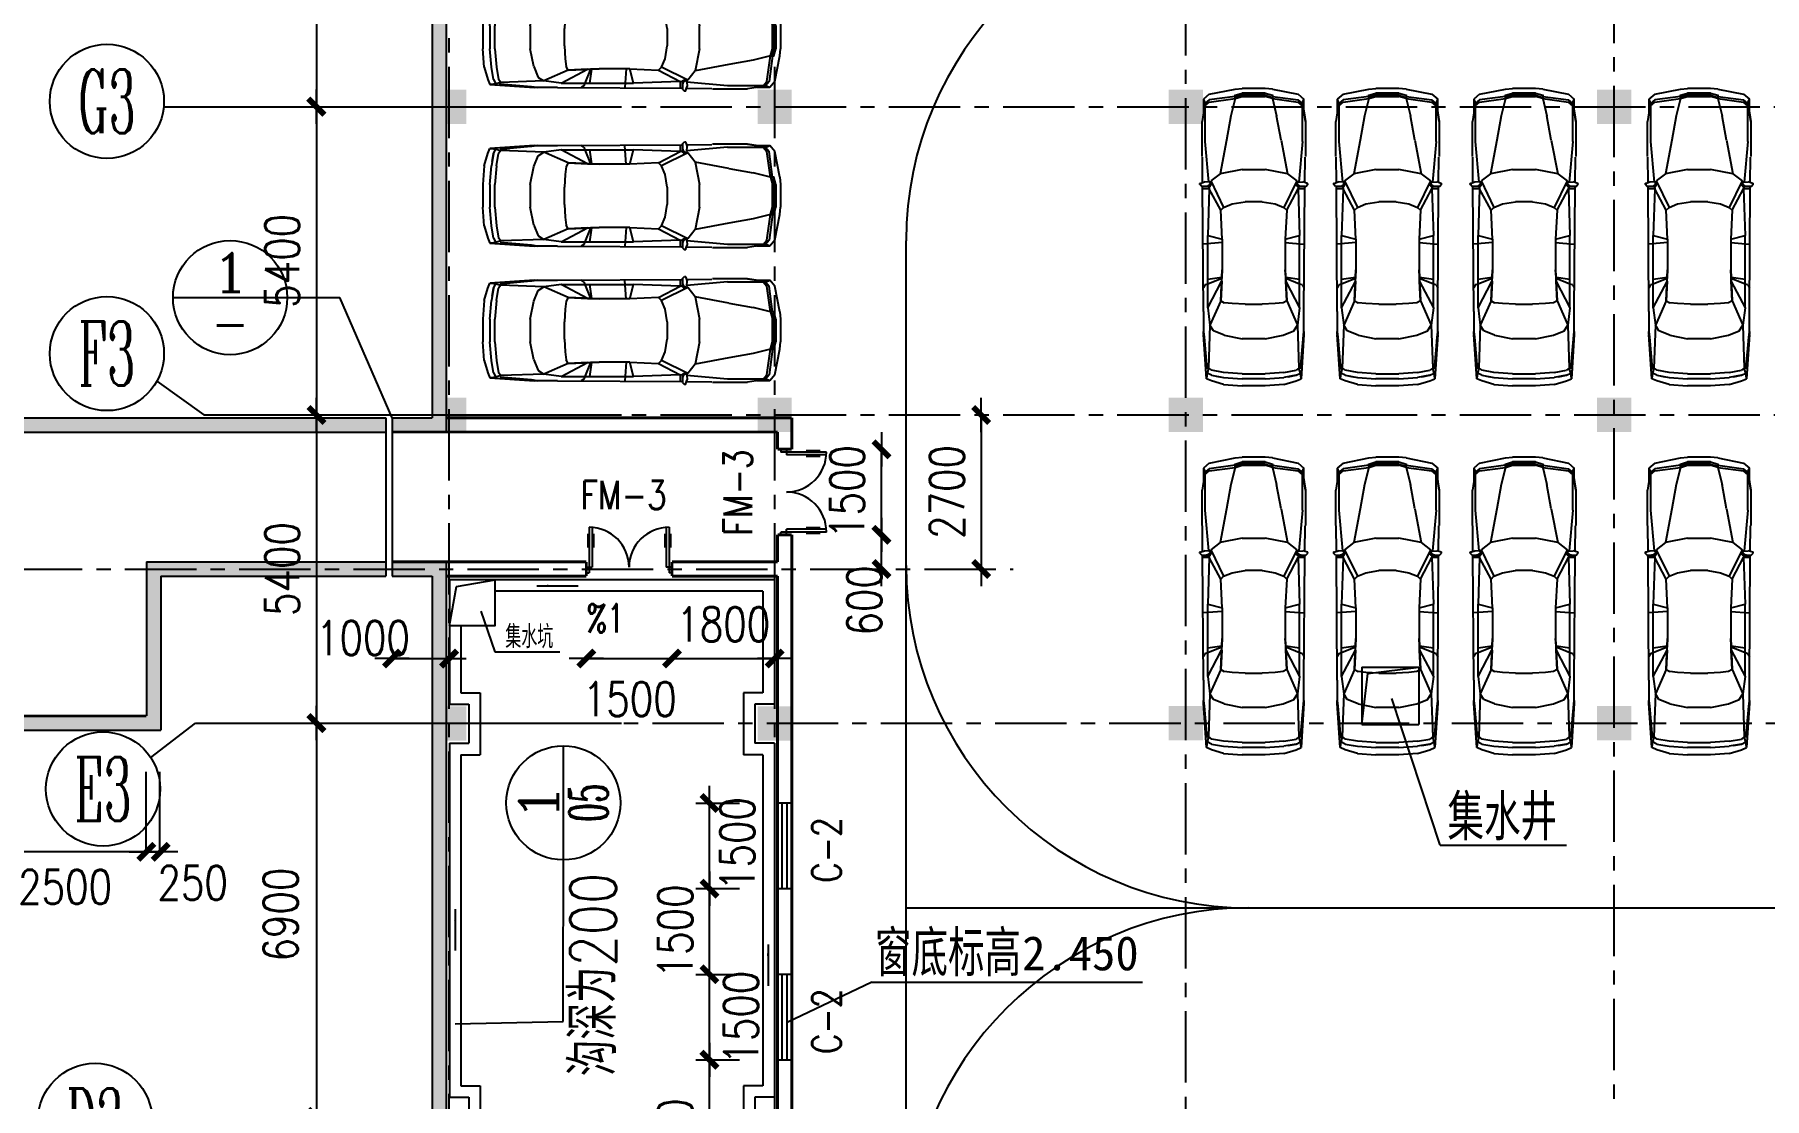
# Model space of a CAD drawing. Extents: x -542930 to 249594, y -301235 to 84515.
# Drawn here: x -77334 to -47041, y -147336 to -128694 of the extents above; entities that cross this region are included whole.
import ezdxf
from ezdxf.enums import TextEntityAlignment as Align

# ---------------------------------------------------------------- set-up
doc = ezdxf.new("R2010")
doc.units = 0
doc.header["$LTSCALE"] = 1000
doc.header["$MEASUREMENT"] = 0
doc.linetypes.add('CENTER', pattern=[2, 1.25, -0.25, 0.25, -0.25])
doc.layers.get('0').update_dxf_attribs({"linetype": 'CONTINUOUS'})
doc.layers.get('DEFPOINTS').update_dxf_attribs({"linetype": 'CONTINUOUS'})
for name, color, linetype in [('A-CH-TEXT', 2, 'CONTINUOUS'), ('A-COLUMN', 5, 'CONTINUOUS'), ('A-FURN', 251, 'CONTINUOUS'), ('A-GRID', 1, 'CENTER'), ('A-STAIR', 3, 'CONTINUOUS'), ('AXIS', 3, 'CONTINUOUS'), ('AXIS_TEXT', 7, 'CONTINUOUS'), ('C_C_0', 7, 'CONTINUOUS'), ('PUB_DIM', 3, 'CONTINUOUS'), ('PUB_TEXT', 7, 'CONTINUOUS'), ('PUB_TITLE', 4, 'CONTINUOUS'), ('PUB_WINDW', 7, 'CONTINUOUS'), ('TEXT', 7, 'CONTINUOUS'), ('WALL', 255, 'CONTINUOUS'), ('WINDOW', 2, 'CONTINUOUS'), ('WINDOW_TEXT', 7, 'CONTINUOUS')]:
    doc.layers.add(name, color=color, linetype=linetype)
doc.styles.add('_HZTXT', font='txt.shx', dxfattribs={"width": 0.8, "bigfont": 'hztxt.shx'})
doc.styles.add('COMP', font='complex', dxfattribs={"bigfont": 'hztxt'})
doc.styles.add('COMPLEX', font='COMPLEX')
doc.styles.add('DIM_FONT', font='SIMPLEX.shx', dxfattribs={"width": 0.8})
doc.styles.add('HZTXT', font='SimSun.ttf', dxfattribs={"height": 0.8})
doc.styles.add('HZXY', font='romans.shx', dxfattribs={"width": 0.8, "bigfont": 'hztxt.shx'})
doc.styles.add('SIMPLEX', font='SIMPLEX.SHX')
doc.dimstyles.new('AXIS200', dxfattribs={"dimscale": 2, "dimtxt": 300, "dimasz": 1, "dimexe": 250, "dimexo": 300, "dimgap": 150, "dimtad": 1, "dimdec": 0, "dimdsep": 46, "dimtxsty": 'DIM_FONT', "dimblk": '_DIMX', "dimblk1": '_DIMX', "dimblk2": '_DIMX', "dimsah": 1, "dimcen": 5, "dimse1": 1, "dimse2": 1, "dimclrt": 7, "dimadec": 0, "dimazin": 0, "dimtfac": 1, "dimtdec": 0, "dimtix": 1, "dimtmove": 2, "dimatfit": 3, "dimldrblk": '_DIMX', "dimfxl": 1, "dimarcsym": 0})

# ---------------------------------------------------------------- blocks, each defined once
blk = doc.blocks.new('_DIMX')
blk.add_line((-150, 0), (150, 0))
at = {"const_width": 50}
blk.add_lwpolyline([(-70, -70), (70, 70)], dxfattribs=at)
blk = doc.blocks.new('*D328')
at = {"layer": 'DEFPOINTS', "color": 0, "transparency": 16777216}
for p in [(-65515, -146659), (-64323, -146659), (-64323, -149659)]:
    blk.add_point(p, dxfattribs=at)
at = {"layer": 'PUB_DIM', "color": 0, "lineweight": -2, "transparency": 16777216}
blk.add_line((-65515, -149657), (-65515, -146661), dxfattribs=at)
at = {"layer": 'PUB_DIM', "color": 0, "lineweight": -2, "transparency": 16777216, "xscale": 2, "yscale": 2, "zscale": 2}
for p, rotation in [((-65515, -146659), 90), ((-65515, -149659), 270)]:
    blk.add_blockref('_DIMX', p, dxfattribs=dict(at, rotation=rotation))
at = {"layer": 'PUB_DIM', "color": 7, "transparency": 16777216, "insert": (-66115, -148159), "char_height": 600, "attachment_point": 5, "rotation": 90, "style": 'DIM_FONT'}
blk.add_mtext('3000', dxfattribs=at)
blk = doc.blocks.new('_AXISO')
blk.add_circle((0, 0), 0.5)
at = {"layer": 'AXIS_TEXT', "style": 'COMPLEX', "width": 1.041667}
blk.add_attdef('A', text='', height=0.56, dxfattribs=at).set_placement((-0.25, -0.28), (0.25, -0.28), align=Align.FIT)
blk = doc.blocks.new('M_F27')
for p, q in [((984, 905), (1020, 939)), ((1036, 935), (1062, 857)), ((-2489, 522), (-2426, 736)), ((-2426, 736), (-2389, 824)), ((-2389, 824), (-1610, 874)), ((-2389, 824), (-1560, 874)), ((-2264, 812), (-2389, 824)), ((-2326, 736), (-2364, 522)), ((-2326, 736), (-2351, 596)), ((-2326, 736), (-2288, 811)), ((-2200, 786), (-2288, 811)), ((-2276, 522), (-2238, 736)), ((-2200, 786), (-2238, 736)), ((-1560, 874), (-2212, 815)), ((-2208, 815), (-2211, 814)), ((-1660, 862), (-2208, 815)), ((-1446, 761), (-2200, 786)), ((-1560, 874), (-1660, 862)), ((-1622, 510), (-1547, 698)), ((-1617, 869), (-1620, 866)), ((-1208, 874), (-1610, 874)), ((-1547, 698), (-1446, 761)), ((-1145, 799), (-1446, 761)), ((-1019, 572), (-1446, 761)), ((-1208, 874), (980, 889)), ((-1145, 799), (-682, 557)), ((-1145, 799), (124, 799)), ((-743, 849), (-793, 874)), ((-730, 799), (-743, 849)), ((-630, 555), (-730, 799)), ((-642, 799), (-605, 554)), ((-2, 547), (-27, 877)), ((124, 799), (61, 547)), ((941, 773), (124, 799)), ((564, 572), (941, 773)), ((1079, 748), (614, 522)), ((941, 773), (941, 874)), ((983, 777), (941, 773)), ((941, 773), (987, 765)), ((980, 902), (995, 790)), ((980, 790), (980, 898)), ((995, 790), (980, 790)), ((980, 790), (992, 746)), ((992, 746), (1021, 747)), ((995, 790), (1022, 746)), ((1022, 748), (995, 790)), ((1021, 747), (1022, 748)), ((1053, 768), (1022, 746)), ((1036, 756), (1079, 748)), ((1051, 889), (1497, 893)), ((1057, 776), (1062, 857)), ((1770, 849), (1058, 784)), ((1204, 585), (1079, 748)), ((1506, 899), (2121, 899)), ((2461, 849), (1770, 849)), ((2272, 876), (2121, 899)), ((2272, 876), (2272, 874)), ((2437, 851), (2272, 876)), ((2511, 874), (2287, 874)), ((2398, 849), (2461, 773)), ((2437, 850), (2433, 851)), ((2498, 773), (2436, 849)), ((2511, 874), (2450, 850)), ((2461, 773), (2523, 321)), ((2561, 321), (2498, 773)), ((2599, 773), (2511, 874)), ((2599, 773), (2687, 321)), ((-2489, 522), (-2514, 196)), ((-2364, 522), (-2389, 196)), ((-2351, 594), (-2351, 596)), ((-2301, 196), (-2276, 522)), ((-1622, 510), (-1685, 196)), ((-1082, 145), (-1070, 371)), ((-1070, 371), (-1057, 510)), ((-1019, 572), (-1057, 510)), ((-680, 556), (-1019, 572)), ((-1019, 572), (-479, 547)), ((-680, 556), (-630, 555)), ((-605, 554), (-630, 555)), ((-479, 547), (-605, 554)), ((61, 547), (-479, 547)), ((61, 547), (564, 572)), ((564, 572), (614, 522)), ((614, 522), (677, 371)), ((677, 371), (714, 145)), ((1795, 472), (1204, 585)), ((1280, 196), (1204, 585)), ((2222, 397), (1795, 472)), ((2523, 321), (2222, 397)), ((2523, 321), (2586, 321)), ((2523, 321), (2561, 196)), ((2580, 196), (2542, 321)), ((2611, 196), (2574, 321)), ((2580, 321), (2618, 196)), ((2687, 321), (2699, 196)), ((-2514, -206), (-2514, 196)), ((-2389, -206), (-2389, 196)), ((-2301, 196), (-2301, -206)), ((-1685, -206), (-1685, 196)), ((-1082, 145), (-1082, -156)), ((714, -156), (714, 145)), ((1280, 196), (1280, -206)), ((2561, 196), (2561, -206)), ((2580, 196), (2580, -206)), ((2611, 196), (2611, -206)), ((2618, -206), (2618, 196)), ((2699, -206), (2699, 196)), ((-2489, -533), (-2514, -206)), ((-2389, -206), (-2364, -533)), ((-2276, -533), (-2301, -206)), ((-1685, -206), (-1622, -520)), ((-1070, -382), (-1082, -156)), ((714, -156), (677, -382)), ((1204, -596), (1280, -206)), ((2523, -332), (2561, -206)), ((2580, -206), (2542, -332)), ((2618, -6), (2561, -6)), ((2574, -332), (2611, -206)), ((2618, -206), (2580, -332)), ((2687, -332), (2699, -206)), ((-2489, -533), (-2426, -747)), ((-2326, -747), (-2364, -533)), ((-2351, -607), (-2351, -605)), ((-2276, -533), (-2238, -747)), ((-1622, -520), (-1547, -709)), ((-1019, -583), (-1446, -772)), ((-682, -568), (-1145, -809)), ((-1057, -520), (-1070, -382)), ((-1019, -583), (-1057, -520)), ((-479, -558), (-1019, -583)), ((-1019, -583), (-680, -567)), ((-730, -809), (-630, -566)), ((-680, -567), (-682, -568)), ((-680, -567), (-630, -566)), ((-605, -565), (-642, -809)), ((-630, -566), (-605, -565)), ((-605, -565), (-479, -558)), ((61, -558), (-479, -558)), ((-2, -558), (-27, -884)), ((61, -558), (124, -809)), ((564, -583), (61, -558)), ((614, -533), (564, -583)), ((564, -583), (941, -784)), ((677, -382), (614, -533)), ((1079, -759), (614, -533)), ((1204, -596), (1079, -759)), ((1795, -483), (1204, -596)), ((1795, -483), (2222, -407)), ((2523, -332), (2222, -407)), ((2523, -332), (2461, -784)), ((2561, -332), (2498, -784)), ((2586, -332), (2523, -332)), ((2687, -332), (2599, -784)), ((-2426, -747), (-2389, -835)), ((-2389, -835), (-2264, -823)), ((-1560, -885), (-2389, -835)), ((-1610, -885), (-2389, -835)), ((-2351, -607), (-2326, -747)), ((-2326, -747), (-2288, -822)), ((-2288, -822), (-2200, -797)), ((-2200, -797), (-2238, -747)), ((-2212, -826), (-1560, -885)), ((-2208, -826), (-2211, -825)), ((-1660, -872), (-2208, -826)), ((-1446, -772), (-2200, -797)), ((-1560, -885), (-1660, -872)), ((-1621, -877), (-1617, -880)), ((-1610, -885), (-1208, -885)), ((-1547, -709), (-1446, -772)), ((-1145, -809), (-1446, -772)), ((-1208, -885), (980, -900)), ((-1145, -809), (124, -809)), ((-743, -860), (-793, -885)), ((-743, -860), (-730, -809)), ((941, -784), (124, -809)), ((987, -776), (941, -784)), ((983, -788), (941, -784)), ((941, -885), (941, -784)), ((992, -757), (980, -800)), ((995, -800), (980, -800)), ((995, -800), (980, -913)), ((980, -909), (980, -800)), ((992, -757), (1021, -758)), ((995, -800), (1022, -757)), ((1022, -758), (995, -800)), ((1021, -758), (1022, -758)), ((1022, -757), (1053, -779)), ((1036, -767), (1079, -759)), ((1036, -946), (1062, -867)), ((1051, -901), (1497, -904)), ((1057, -787), (1062, -867)), ((1770, -860), (1058, -795)), ((1770, -860), (2461, -860)), ((2121, -910), (2272, -887)), ((2270, -887), (2121, -910)), ((2437, -861), (2272, -887)), ((2272, -885), (2272, -887)), ((2285, -885), (2511, -885)), ((2398, -860), (2461, -784)), ((2436, -860), (2498, -784)), ((2437, -861), (2436, -860)), ((2450, -861), (2511, -885)), ((2599, -784), (2511, -885)), ((984, -916), (1020, -950)), ((2121, -910), (1506, -910))]:
    blk.add_line(p, q)
for centre, start, end in [((1027, 932), 18.1573, 132.965), ((990, 898), 132.965, 179.7454), ((1047, 776), 305.1542, 356.8636), ((990, -909), 180.2546, 227.035), ((1047, -787), 3.1798, 54.8458), ((1027, -942), 227.035, 341.8427)]:
    blk.add_arc(centre, 10, start, end)
at = {"width": 0.8, "flags": 9}
for tag in ['XSIZE', 'YSIZE']:
    blk.add_attdef(tag, (0, 0), '', height=0.5, dxfattribs=at)
blk = doc.blocks.new('*D344')
at = {"layer": 'DEFPOINTS', "color": 0, "transparency": 16777216}
for p in [(-67998, -129959), (-72398, -135359), (-67998, -135359)]:
    blk.add_point(p, dxfattribs=at)
at = {"layer": 'PUB_DIM', "color": 0, "lineweight": -2, "transparency": 16777216}
blk.add_line((-72398, -129961), (-72398, -135357), dxfattribs=at)
at = {"layer": 'PUB_DIM', "color": 0, "lineweight": -2, "transparency": 16777216, "xscale": 2, "yscale": 2, "zscale": 2}
for p, rotation in [((-72398, -129959), 90), ((-72398, -135359), 270)]:
    blk.add_blockref('_DIMX', p, dxfattribs=dict(at, rotation=rotation))
at = {"layer": 'PUB_DIM', "color": 7, "transparency": 16777216, "insert": (-72998, -132659), "char_height": 600, "attachment_point": 5, "rotation": 90, "style": 'DIM_FONT'}
blk.add_mtext('5400', dxfattribs=at)
blk = doc.blocks.new('*D345')
at = {"layer": 'DEFPOINTS', "color": 0, "transparency": 16777216}
for p in [(-71074, -138184), (-70074, -138184), (-70074, -139628)]:
    blk.add_point(p, dxfattribs=at)
at = {"layer": 'PUB_DIM', "color": 0, "lineweight": -2, "transparency": 16777216}
blk.add_line((-71072, -139628), (-70076, -139628), dxfattribs=at)
at = {"layer": 'PUB_DIM', "color": 0, "lineweight": -2, "transparency": 16777216, "xscale": 2, "yscale": 2, "zscale": 2, "rotation": 180}
blk.add_blockref('_DIMX', (-71074, -139628), dxfattribs=at)
at = {"layer": 'PUB_DIM', "color": 0, "lineweight": -2, "transparency": 16777216, "xscale": 2, "yscale": 2, "zscale": 2}
blk.add_blockref('_DIMX', (-70074, -139628), dxfattribs=at)
at = {"layer": 'PUB_DIM', "color": 7, "transparency": 16777216, "insert": (-71583, -139269), "char_height": 600, "attachment_point": 5, "style": 'DIM_FONT'}
blk.add_mtext('1000', dxfattribs=at)
blk = doc.blocks.new('*D346')
at = {"layer": 'DEFPOINTS', "color": 0, "transparency": 16777216}
for p in [(-67998, -135359), (-72398, -140759), (-67998, -140759)]:
    blk.add_point(p, dxfattribs=at)
at = {"layer": 'PUB_DIM', "color": 0, "lineweight": -2, "transparency": 16777216}
blk.add_line((-72398, -135361), (-72398, -140757), dxfattribs=at)
at = {"layer": 'PUB_DIM', "color": 0, "lineweight": -2, "transparency": 16777216, "xscale": 2, "yscale": 2, "zscale": 2}
for p, rotation in [((-72398, -135359), 90), ((-72398, -140759), 270)]:
    blk.add_blockref('_DIMX', p, dxfattribs=dict(at, rotation=rotation))
at = {"layer": 'PUB_DIM', "color": 7, "transparency": 16777216, "insert": (-72998, -138059), "char_height": 600, "attachment_point": 5, "rotation": 90, "style": 'DIM_FONT'}
blk.add_mtext('5400', dxfattribs=at)
blk = doc.blocks.new('*D347')
at = {"layer": 'DEFPOINTS', "color": 0, "transparency": 16777216}
for p in [(-67998, -140759), (-72398, -147659), (-68013, -147659)]:
    blk.add_point(p, dxfattribs=at)
at = {"layer": 'PUB_DIM', "color": 0, "lineweight": -2, "transparency": 16777216}
blk.add_line((-72398, -140761), (-72398, -147657), dxfattribs=at)
at = {"layer": 'PUB_DIM', "color": 0, "lineweight": -2, "transparency": 16777216, "xscale": 2, "yscale": 2, "zscale": 2}
for p, rotation in [((-72398, -140759), 90), ((-72398, -147659), 270)]:
    blk.add_blockref('_DIMX', p, dxfattribs=dict(at, rotation=rotation))
at = {"layer": 'PUB_DIM', "color": 7, "transparency": 16777216, "insert": (-73023, -144114), "char_height": 600, "attachment_point": 5, "rotation": 90, "style": 'DIM_FONT'}
blk.add_mtext('6900', dxfattribs=at)
blk = doc.blocks.new('*D350')
at = {"layer": 'DEFPOINTS', "color": 0, "transparency": 16777216}
for p in [(-77876, -143015), (-77876, -144015), (-75376, -144015)]:
    blk.add_point(p, dxfattribs=at)
at = {"layer": 'PUB_DIM', "color": 0, "lineweight": -2, "transparency": 16777216}
blk.add_line((-75378, -143015), (-77874, -143015), dxfattribs=at)
at = {"layer": 'PUB_DIM', "color": 0, "lineweight": -2, "transparency": 16777216, "xscale": 2, "yscale": 2, "zscale": 2, "rotation": 180}
blk.add_blockref('_DIMX', (-77876, -143015), dxfattribs=at)
at = {"layer": 'PUB_DIM', "color": 0, "lineweight": -2, "transparency": 16777216, "xscale": 2, "yscale": 2, "zscale": 2}
blk.add_blockref('_DIMX', (-75376, -143015), dxfattribs=at)
at = {"layer": 'PUB_DIM', "color": 7, "transparency": 16777216, "insert": (-76800, -143629), "char_height": 600, "attachment_point": 5, "style": 'DIM_FONT'}
blk.add_mtext('2500', dxfattribs=at)
blk = doc.blocks.new('*D351')
at = {"layer": 'DEFPOINTS', "color": 0, "transparency": 16777216}
for p in [(-75376, -143015), (-75376, -144015), (-75126, -144015)]:
    blk.add_point(p, dxfattribs=at)
at = {"layer": 'PUB_DIM', "color": 0, "lineweight": -2, "transparency": 16777216}
for p, q in [((-75378, -143015), (-75380, -143015)), ((-75126, -143015), (-75376, -143015)), ((-75124, -143015), (-75122, -143015))]:
    blk.add_line(p, q, dxfattribs=at)
at = {"layer": 'PUB_DIM', "color": 0, "lineweight": -2, "transparency": 16777216, "xscale": 2, "yscale": 2, "zscale": 2}
blk.add_blockref('_DIMX', (-75376, -143015), dxfattribs=at)
at = {"layer": 'PUB_DIM', "color": 0, "lineweight": -2, "transparency": 16777216, "xscale": 2, "yscale": 2, "zscale": 2, "rotation": 180}
blk.add_blockref('_DIMX', (-75126, -143015), dxfattribs=at)
at = {"layer": 'PUB_DIM', "color": 7, "transparency": 16777216, "insert": (-74565, -143559), "char_height": 600, "attachment_point": 5, "style": 'DIM_FONT'}
blk.add_mtext('250', dxfattribs=at)
blk = doc.blocks.new('_INDEX')
blk.add_line((-0.5, 0), (0.5, 0))
blk.add_circle((0, 0), 0.5)
at = {"style": 'COMP'}
for tag, width, p, p2 in [('1', 2.333333, (-0.17, 0.05), (0.17, 0.05)), ('-', 1.166667, (-0.17, -0.39), (0.17, -0.39))]:
    blk.add_attdef(tag, text='', height=0.34, dxfattribs=dict(at, width=width)).set_placement(p, p2, align=Align.FIT)
blk = doc.blocks.new('*D362')
at = {"layer": 'DEFPOINTS', "color": 0, "transparency": 16777216}
for p in [(-67672, -138184), (-66172, -138184), (-66172, -139628)]:
    blk.add_point(p, dxfattribs=at)
at = {"layer": 'PUB_DIM', "color": 0, "lineweight": -2, "transparency": 16777216}
blk.add_line((-67670, -139628), (-66174, -139628), dxfattribs=at)
at = {"layer": 'PUB_DIM', "color": 0, "lineweight": -2, "transparency": 16777216, "xscale": 2, "yscale": 2, "zscale": 2, "rotation": 180}
blk.add_blockref('_DIMX', (-67672, -139628), dxfattribs=at)
at = {"layer": 'PUB_DIM', "color": 0, "lineweight": -2, "transparency": 16777216, "xscale": 2, "yscale": 2, "zscale": 2}
blk.add_blockref('_DIMX', (-66172, -139628), dxfattribs=at)
at = {"layer": 'PUB_DIM', "color": 7, "transparency": 16777216, "insert": (-66911, -140339), "char_height": 600, "attachment_point": 5, "style": 'DIM_FONT'}
blk.add_mtext('1500', dxfattribs=at)
blk = doc.blocks.new('_ARROW')
blk.add_solid([(0, 0), (-1, 0.1), (-1, -0.1)])
blk = doc.blocks.new('_WBLK')
for p, q in [((-0.5, 0.5), (0.5, 0.5)), ((0.5, 0.167), (-0.5, 0.167)), ((0.5, -0.167), (-0.5, -0.167)), ((-0.5, -0.5), (0.5, -0.5))]:
    blk.add_line(p, q)
at = {"layer": 'WINDOW_TEXT', "style": 'SIMPLEX', "flags": 9}
blk.add_attdef('A', text='', height=1, dxfattribs=at).set_placement((0, 1.5), align=Align.MIDDLE)
blk = doc.blocks.new('*D363')
at = {"layer": 'DEFPOINTS', "color": 0, "transparency": 16777216}
for p in [(-65515, -142159), (-64323, -142159), (-64323, -143659)]:
    blk.add_point(p, dxfattribs=at)
at = {"layer": 'PUB_DIM', "color": 0, "lineweight": -2, "transparency": 16777216}
blk.add_line((-65515, -143657), (-65515, -142161), dxfattribs=at)
at = {"layer": 'PUB_DIM', "color": 0, "lineweight": -2, "transparency": 16777216, "xscale": 2, "yscale": 2, "zscale": 2}
for p, rotation in [((-65515, -142159), 90), ((-65515, -143659), 270)]:
    blk.add_blockref('_DIMX', p, dxfattribs=dict(at, rotation=rotation))
at = {"layer": 'PUB_DIM', "color": 7, "transparency": 16777216, "insert": (-65027, -142878), "char_height": 600, "attachment_point": 5, "rotation": 90, "style": 'DIM_FONT'}
blk.add_mtext('1500', dxfattribs=at)
blk = doc.blocks.new('*D364')
at = {"layer": 'DEFPOINTS', "color": 0, "transparency": 16777216}
for p in [(-65515, -143659), (-64323, -143659), (-64323, -145159)]:
    blk.add_point(p, dxfattribs=at)
at = {"layer": 'PUB_DIM', "color": 0, "lineweight": -2, "transparency": 16777216}
for p, q in [((-65515, -143657), (-65515, -143655)), ((-65515, -145159), (-65515, -143659)), ((-65515, -145161), (-65515, -145163))]:
    blk.add_line(p, q, dxfattribs=at)
at = {"layer": 'PUB_DIM', "color": 0, "lineweight": -2, "transparency": 16777216, "xscale": 2, "yscale": 2, "zscale": 2}
for p, rotation in [((-65515, -143659), 270), ((-65515, -145159), 90)]:
    blk.add_blockref('_DIMX', p, dxfattribs=dict(at, rotation=rotation))
at = {"layer": 'PUB_DIM', "color": 7, "transparency": 16777216, "insert": (-66115, -144409), "char_height": 600, "attachment_point": 5, "rotation": 90, "style": 'DIM_FONT'}
blk.add_mtext('1500', dxfattribs=at)
blk = doc.blocks.new('*D365')
at = {"layer": 'DEFPOINTS', "color": 0, "transparency": 16777216}
for p in [(-65515, -145159), (-64323, -145159), (-64323, -146659)]:
    blk.add_point(p, dxfattribs=at)
at = {"layer": 'PUB_DIM', "color": 0, "lineweight": -2, "transparency": 16777216}
blk.add_line((-65515, -146657), (-65515, -145161), dxfattribs=at)
at = {"layer": 'PUB_DIM', "color": 0, "lineweight": -2, "transparency": 16777216, "xscale": 2, "yscale": 2, "zscale": 2}
for p, rotation in [((-65515, -145159), 90), ((-65515, -146659), 270)]:
    blk.add_blockref('_DIMX', p, dxfattribs=dict(at, rotation=rotation))
at = {"layer": 'PUB_DIM', "color": 7, "transparency": 16777216, "insert": (-64962, -145921), "char_height": 600, "attachment_point": 5, "rotation": 90, "style": 'DIM_FONT'}
blk.add_mtext('1500', dxfattribs=at)
blk = doc.blocks.new('_FZH')
blk.add_solid([(-0.5, -0.5), (0.5, -0.5), (-0.5, 0.5), (0.5, 0.5)])
blk = doc.blocks.new('*D366')
at = {"layer": 'DEFPOINTS', "color": 0, "transparency": 16777216}
for p in [(-59757, -135359), (-60757, -138059), (-59757, -138059)]:
    blk.add_point(p, dxfattribs=at)
at = {"layer": 'PUB_DIM', "color": 0, "lineweight": -2, "transparency": 16777216}
blk.add_line((-60757, -135361), (-60757, -138057), dxfattribs=at)
at = {"layer": 'PUB_DIM', "color": 0, "lineweight": -2, "transparency": 16777216, "xscale": 2, "yscale": 2, "zscale": 2}
for p, rotation in [((-60757, -135359), 90), ((-60757, -138059), 270)]:
    blk.add_blockref('_DIMX', p, dxfattribs=dict(at, rotation=rotation))
at = {"layer": 'PUB_DIM', "color": 7, "transparency": 16777216, "insert": (-61357, -136709), "char_height": 600, "attachment_point": 5, "rotation": 90, "style": 'DIM_FONT'}
blk.add_mtext('2700', dxfattribs=at)
blk = doc.blocks.new('*D367')
at = {"layer": 'DEFPOINTS', "color": 0, "transparency": 16777216}
for p in [(-64023, -137460), (-62503, -137460), (-64023, -138060)]:
    blk.add_point(p, dxfattribs=at)
at = {"layer": 'PUB_DIM', "color": 0, "lineweight": -2, "transparency": 16777216}
for p, q in [((-62503, -137458), (-62503, -137456)), ((-62503, -138060), (-62503, -137460)), ((-62503, -138062), (-62503, -138064))]:
    blk.add_line(p, q, dxfattribs=at)
at = {"layer": 'PUB_DIM', "color": 0, "lineweight": -2, "transparency": 16777216, "xscale": 2, "yscale": 2, "zscale": 2}
for p, rotation in [((-62503, -137460), 270), ((-62503, -138060), 90)]:
    blk.add_blockref('_DIMX', p, dxfattribs=dict(at, rotation=rotation))
at = {"layer": 'PUB_DIM', "color": 7, "transparency": 16777216, "insert": (-62803, -138609), "char_height": 600, "attachment_point": 5, "rotation": 90, "style": 'DIM_FONT'}
blk.add_mtext('600', dxfattribs=at)
blk = doc.blocks.new('*D368')
at = {"layer": 'DEFPOINTS', "color": 0, "transparency": 16777216}
for p in [(-64023, -135960), (-62503, -135960), (-64023, -137460)]:
    blk.add_point(p, dxfattribs=at)
at = {"layer": 'PUB_DIM', "color": 0, "lineweight": -2, "transparency": 16777216}
for p, q in [((-62503, -135958), (-62503, -135956)), ((-62503, -137460), (-62503, -135960)), ((-62503, -137462), (-62503, -137464))]:
    blk.add_line(p, q, dxfattribs=at)
at = {"layer": 'PUB_DIM', "color": 0, "lineweight": -2, "transparency": 16777216, "xscale": 2, "yscale": 2, "zscale": 2}
for p, rotation in [((-62503, -135960), 270), ((-62503, -137460), 90)]:
    blk.add_blockref('_DIMX', p, dxfattribs=dict(at, rotation=rotation))
at = {"layer": 'PUB_DIM', "color": 7, "transparency": 16777216, "insert": (-63103, -136710), "char_height": 600, "attachment_point": 5, "rotation": 90, "style": 'DIM_FONT'}
blk.add_mtext('1500', dxfattribs=at)
blk = doc.blocks.new('*D369')
at = {"layer": 'DEFPOINTS', "color": 0, "transparency": 16777216}
for p in [(-66172, -138184), (-64373, -138184), (-64373, -139628)]:
    blk.add_point(p, dxfattribs=at)
at = {"layer": 'PUB_DIM', "color": 0, "lineweight": -2, "transparency": 16777216}
for p, q in [((-66174, -139628), (-66176, -139628)), ((-66172, -139628), (-64373, -139628)), ((-64371, -139628), (-64369, -139628))]:
    blk.add_line(p, q, dxfattribs=at)
at = {"layer": 'PUB_DIM', "color": 0, "lineweight": -2, "transparency": 16777216, "xscale": 2, "yscale": 2, "zscale": 2}
blk.add_blockref('_DIMX', (-66172, -139628), dxfattribs=at)
at = {"layer": 'PUB_DIM', "color": 0, "lineweight": -2, "transparency": 16777216, "xscale": 2, "yscale": 2, "zscale": 2, "rotation": 180}
blk.add_blockref('_DIMX', (-64373, -139628), dxfattribs=at)
at = {"layer": 'PUB_DIM', "color": 7, "transparency": 16777216, "insert": (-65273, -139028), "char_height": 600, "attachment_point": 5, "style": 'DIM_FONT'}
blk.add_mtext('1800', dxfattribs=at)
blk = doc.blocks.new('M_A20TUI')
for p, q in [((-0.467, 0.471), (-0.467, -0.062)), ((-0.433, 0.47), (-0.433, 0.004)), ((0.433, 0.47), (0.433, 0.004)), ((0.467, 0.471), (0.467, -0.062)), ((-0.483, 0.396), (-0.483, 0.235)), ((-0.417, 0.396), (-0.417, 0.235)), ((0.417, 0.396), (0.417, 0.235)), ((0.483, 0.396), (0.483, 0.235)), ((-0.5, 0.004), (-0.433, 0.004)), ((-0.5, 0.004), (-0.5, -0.062)), ((0.5, 0.004), (0.433, 0.004)), ((0.5, 0.004), (0.5, -0.062)), ((-0.5, -0.062), (-0.467, -0.062)), ((0.5, -0.062), (0.467, -0.062))]:
    blk.add_line(p, q)
for centre, start, end in [((-0.467, 0.004), 0, 90), ((0.467, 0.004), 90, 180)]:
    blk.add_arc(centre, 0.467, start, end)
blk = doc.blocks.new('*D370')
at = {"layer": 'DEFPOINTS', "color": 0, "transparency": 16777216}
for p in [(-67998, -123054), (-72398, -129954), (-67998, -129954)]:
    blk.add_point(p, dxfattribs=at)
at = {"layer": 'PUB_DIM', "color": 0, "lineweight": -2, "transparency": 16777216}
blk.add_line((-72398, -123056), (-72398, -129952), dxfattribs=at)
at = {"layer": 'PUB_DIM', "color": 0, "lineweight": -2, "transparency": 16777216, "xscale": 2, "yscale": 2, "zscale": 2}
for p, rotation in [((-72398, -123054), 90), ((-72398, -129954), 270)]:
    blk.add_blockref('_DIMX', p, dxfattribs=dict(at, rotation=rotation))
at = {"layer": 'PUB_DIM', "color": 7, "transparency": 16777216, "insert": (-72998, -126504), "char_height": 600, "attachment_point": 5, "rotation": 90, "style": 'DIM_FONT'}
blk.add_mtext('6900', dxfattribs=at)

msp = doc.modelspace()

# ---------------------------------------------------------------- hatches: boundary and pattern name
at = {"layer": 'PUB_DIM'}
h = msp.add_hatch(color=256, dxfattribs=at)
h.paths.add_polyline_path([(-70122.705, -129958.951), (-70372.705, -129958.951), (-70372.705, -134558.339), (-70122.705, -134253.428)])
h.paths.add_polyline_path([(-70122.705, -123058.951), (-70372.705, -123058.951), (-70372.705, -129958.951), (-70122.705, -129958.951)])
h.paths.add_polyline_path([(-70122.705, -117658.951), (-70372.705, -117658.951), (-70372.705, -123058.951), (-70122.705, -123058.951)])
h = msp.add_hatch(color=256, dxfattribs=at)
h.paths.add_polyline_path([(-77750.849, -120058.951), (-77875.849, -120058.951), (-77875.849, -135658.951), (-76986.552, -135658.951, -0.065223648), (-77057.195, -135408.951), (-77750.849, -135408.951)])
h.paths.add_polyline_path([(-76847.709, -136104.328), (-75287.709, -136104.328), (-75287.709, -134424.328), (-76847.709, -134424.328)], flags=9)
h = msp.add_hatch(color=256, dxfattribs=at)
h.paths.add_polyline_path([(-71185.281, -135408.951), (-75078.222, -135408.951, -0.065223648), (-75148.866, -135658.951), (-71185.281, -135658.951)])
h.paths.add_polyline_path([(-75078.222, -135408.951), (-77057.195, -135408.951, 0.065223648), (-76986.552, -135658.951), (-75148.866, -135658.951, 0.065223648)])
h.paths.add_polyline_path([(-76847.709, -136104.328), (-75287.709, -136104.328), (-75287.709, -134424.328), (-76847.709, -134424.328)], flags=9)
h = msp.add_hatch(color=256, dxfattribs=at)
h.paths.add_polyline_path([(-70122.705, -134253.428), (-70372.705, -134558.339), (-70372.705, -135358.951), (-70122.705, -135358.951)])
h.paths.add_polyline_path([(-70122.705, -135358.951), (-70372.705, -135358.951), (-70372.705, -135408.951), (-71070.13, -135408.951), (-71070.13, -135658.951), (-70122.705, -135658.951)])
h = msp.add_hatch(color=256, dxfattribs=at)
h.paths.add_polyline_path([(-71185.281, -138058.951), (-75375.849, -138058.951), (-75375.849, -139942.296, -0.116538781), (-75125.849, -140328.322), (-75125.849, -138183.951), (-71185.281, -138183.951)])
h.paths.add_polyline_path([(-71185.281, -137933.951), (-75375.849, -137933.951), (-75375.849, -138058.951), (-71185.281, -138058.951)])
h.paths.add_polyline_path([(-75125.849, -140328.322, 0.116538781), (-75375.849, -139942.296), (-75375.849, -140633.951), (-77067.247, -140633.951, 0.00759552), (-77067.709, -140664.328, 0.023695671), (-77063.222, -140758.951), (-75125.849, -140758.951)])
h.paths.add_polyline_path([(-75125.849, -140758.951), (-77063.222, -140758.951, 0.031676401), (-77043.293, -140883.951), (-75125.849, -140883.951)])
h.paths.add_polyline_path([(-73223.201, -138888.713), (-73223.201, -137229.189), (-72473.201, -137229.189), (-72473.201, -138888.713)], flags=9)
h.paths.add_polyline_path([(-76847.709, -141504.328), (-75287.709, -141504.328), (-75287.709, -139824.328), (-76847.709, -139824.328)], flags=9)
h = msp.add_hatch(color=256, dxfattribs=at)
h.paths.add_polyline_path([(-70122.705, -138058.951), (-71070.13, -138058.951), (-71070.13, -138183.951), (-70372.705, -138183.951), (-70372.705, -140758.951), (-70122.705, -140758.951)])
h.paths.add_polyline_path([(-70122.705, -137933.951), (-71070.13, -137933.951), (-71070.13, -138058.951), (-70122.705, -138058.951)])
h.paths.add_polyline_path([(-71048.743, -139103.394), (-70098.743, -139103.394), (-70098.743, -139553.394), (-71048.743, -139553.394)], flags=9)
h = msp.add_hatch(color=256, dxfattribs=at)
h.paths.add_polyline_path([(-83875.849, -140633.951), (-89825.849, -140633.951), (-89825.849, -140758.951), (-83875.849, -140758.951)])
h.paths.add_polyline_path([(-77875.849, -140633.951), (-83875.849, -140633.951), (-83875.849, -140758.951), (-77875.849, -140758.951)])
h.paths.add_polyline_path([(-77067.709, -140664.328, -0.00759552), (-77067.247, -140633.951), (-77875.849, -140633.951), (-77875.849, -140758.951), (-77063.222, -140758.951, -0.023695671)])
h.paths.add_polyline_path([(-76847.709, -141504.328), (-75287.709, -141504.328), (-75287.709, -139824.328), (-76847.709, -139824.328)], flags=9)
msp.add_hatch(color=256, dxfattribs=at).paths.add_polyline_path([(-89575.849, -140883.951), (-77043.293, -140883.951, -0.031676401), (-77063.222, -140758.951), (-89825.849, -140758.951), (-89825.849, -143333.951), (-89875.849, -143333.951), (-89875.849, -143433.731), (-99454.108, -143433.731), (-99411.952, -143583.951), (-89575.849, -143583.951)])
h = msp.add_hatch(color=256, dxfattribs=at)
h.paths.add_polyline_path([(-70372.705, -147638.667), (-70122.705, -147638.667), (-70122.705, -140758.951), (-70372.705, -140758.951)])
h.paths.add_polyline_path([(-70122.705, -147638.667), (-70372.705, -147638.667), (-70372.705, -153058.951), (-70122.705, -153058.951)])
h.paths.add_polyline_path([(-70122.705, -153058.951), (-70372.705, -153058.951), (-70372.705, -159058.951), (-70122.705, -159058.951)])
h.paths.add_polyline_path([(-70122.705, -159058.951), (-70372.705, -159058.951), (-70372.705, -161754.951), (-70122.705, -161754.951)])
h.paths.add_polyline_path([(-70372.705, -164458.951), (-70122.705, -164458.951), (-70122.705, -161882.694), (-70122.705, -161754.951), (-70372.705, -161754.951)])
h.paths.add_polyline_path([(-70122.705, -164508.456), (-70122.705, -164458.951), (-70372.705, -164458.951), (-70372.705, -164758.428), (-64322.627, -164758.428), (-64322.627, -165258.15), (-64072.705, -165258.15), (-64072.705, -164508.456)])

# ---------------------------------------------------------------- linework, layer by layer
for p, q in [((-70068.412, -139047.48), (-69942.356, -138367.643)), ((-69942.356, -138367.643), (-69268.412, -138247.48)), ((-68073.353, -143156.377), (-68073.353, -141156.377)), ((-75381.847, -143015.263), (-75381.847, -141614.862)), ((-75139.264, -143015.263), (-75139.264, -141614.862)), ((-69966.422, -146030.883), (-68074.975, -145990.108))]:
    msp.add_line(p, q)
msp.add_circle((-68073.353, -142156.377), 1000)
at = {"layer": 'A-GRID'}
for p, q in [((-70072.705, -164508.456), (-70072.705, -115170.663)), ((-64372.705, -164508.456), (-64372.705, -115170.663)), ((-57172.705, -159058.951), (-57172.705, -115168.301)), ((-49672.705, -158841.59), (-49672.705, -115168.301)), ((-70372.705, -129958.951), (229916.059, -129958.951)), ((-70372.705, -135358.951), (229916.059, -135358.951)), ((-101750.849, -138058.951), (-60199.368, -138058.951)), ((-74513.172, -140758.951), (229916.059, -140758.951))]:
    msp.add_line(p, q, dxfattribs=at)
at = {"layer": 'A-STAIR'}
for p, q in [((-62071.714, -165615.582), (-62071.714, -132309.09)), ((-71185.281, -135408.951), (-71185.281, -138183.951)), ((-71070.13, -135408.951), (-71070.13, -138183.951)), ((-62071.714, -143996.708), (22477.677, -143996.708))]:
    msp.add_line(p, q, dxfattribs=at)
for centre, start, end in [((-56071.714, -132309.09), 90, 180), ((-56071.714, -137996.708), 180, 270), ((-56071.714, -149996.708), 90, 180)]:
    msp.add_arc(centre, 6000, start, end, dxfattribs=at)
at = {"layer": 'AXIS'}
for p, q in [((-75058.019, -129958.951), (-67058.019, -129958.951)), ((-74370.019, -135358.951), (-67058.019, -135358.951)), ((-74513.172, -140758.951), (-67058.019, -140758.951))]:
    msp.add_line(p, q, dxfattribs=at)
at = {"layer": 'C_C_0'}
for p, q in [((-64378.534, -138247.48), (-69314.399, -138247.48)), ((-64378.534, -138247.48), (-64378.534, -140428.328)), ((-64578.534, -138447.48), (-69268.412, -138447.48)), ((-64578.534, -138447.48), (-64578.534, -140228.328)), ((-70068.412, -139011.051), (-70068.412, -140428.328)), ((-69520.804, -138799.55), (-69273.216, -139509.81)), ((-69868.412, -139047.48), (-69868.412, -140228.328)), ((-69273.216, -139509.81), (-68134.283, -139509.81)), ((-69868.412, -140228.328), (-69528.392, -140228.328)), ((-69528.392, -140228.328), (-69528.392, -141313.165)), ((-64578.534, -140228.328), (-64918.554, -140228.328)), ((-64918.554, -140228.328), (-64918.554, -141313.165)), ((-70068.412, -140428.328), (-69728.392, -140428.328)), ((-69728.392, -140428.328), (-69728.392, -141113.165)), ((-64378.534, -140428.328), (-64718.554, -140428.328)), ((-64718.554, -140428.328), (-64718.554, -141113.165)), ((-70068.412, -141113.165), (-69728.392, -141113.165)), ((-70068.412, -141113.165), (-70068.412, -147314.447)), ((-64378.534, -141113.165), (-64718.554, -141113.165)), ((-64378.534, -141113.165), (-64378.534, -147314.447)), ((-69868.412, -141313.165), (-69528.392, -141313.165)), ((-69868.412, -141313.165), (-69868.412, -147114.447)), ((-64578.534, -141313.165), (-64918.554, -141313.165)), ((-64578.534, -141313.165), (-64578.534, -147114.447)), ((-69868.412, -147114.447), (-69528.392, -147114.447)), ((-69528.392, -147114.447), (-69528.392, -148199.284)), ((-64578.534, -147114.447), (-64918.554, -147114.447)), ((-64918.554, -147114.447), (-64918.554, -148199.284)), ((-70068.412, -147314.447), (-69728.392, -147314.447)), ((-69728.392, -147314.447), (-69728.392, -147999.284)), ((-64378.534, -147314.447), (-64718.554, -147314.447)), ((-64718.554, -147314.447), (-64718.554, -147999.284))]:
    msp.add_line(p, q, dxfattribs=at)
msp.add_lwpolyline([(-70068.412, -139047.48), (-69268.412, -139047.48), (-69268.412, -138247.48), (-70068.412, -138247.48)], close=True, dxfattribs=at)
at = {"layer": 'PUB_DIM'}
for p, q in [((-72909.302, -133303.471), (-71987.701, -133303.471)), ((-71070.13, -135408.951), (-71987.701, -133303.471)), ((-75193.629, -134769.882), (-74370.019, -135358.951)), ((-75300.368, -141361.693), (-74513.172, -140758.951)), ((-68074.975, -145990.108), (-68073.353, -142656.377)), ((-62671.109, -145300.74), (-64156.012, -146005.695))]:
    msp.add_line(p, q, dxfattribs=at)
for points in [[(-68535.737, -138353.587), (-67812.997, -138353.587)], [(-69966.422, -144019.727), (-69966.422, -144742.466)], [(-64489.522, -144640.878), (-64489.522, -145363.618)]]:
    msp.add_lwpolyline(points, dxfattribs=at)
at = {"layer": 'PUB_TITLE'}
for p, q in [((-54090.838, -139781.005), (-54090.838, -140781.005)), ((-54090.838, -139781.005), (-53090.838, -139781.005)), ((-54090.838, -140781.005), (-53983.432, -139887.228)), ((-53983.432, -139887.228), (-53090.838, -139781.005)), ((-53090.838, -139781.005), (-53090.838, -140781.005)), ((-52720.264, -142901.018), (-53564.612, -140328.124)), ((-54090.838, -140781.005), (-53090.838, -140781.005)), ((-52720.264, -142901.018), (-50507.861, -142901.018)), ((-62671.109, -145300.74), (-57929.221, -145300.74))]:
    msp.add_line(p, q, dxfattribs=at)
at = {"layer": 'PUB_WINDW'}
for p, q in [((-65755.023, -142160.987), (-64986.475, -142160.987)), ((-65755.023, -143658.987), (-64986.475, -143658.987)), ((-65755.023, -145162.987), (-64986.475, -145162.987)), ((-65755.023, -146660.98), (-64986.475, -146660.98))]:
    msp.add_line(p, q, dxfattribs=at)
at = {"layer": 'WALL', "color": 54}
for p, q in [((-70372.705, -117358.951), (-70372.705, -135408.951)), ((-70122.705, -135658.951), (-70122.705, -117608.951)), ((-77750.849, -135408.951), (-71185.281, -135408.951)), ((-71070.13, -135408.951), (-70372.705, -135408.951)), ((-78000.849, -135658.951), (-71185.281, -135658.951)), ((-75375.849, -137933.951), (-75375.849, -140633.951)), ((-75375.849, -137933.951), (-71185.281, -137933.951)), ((-70122.705, -164508.428), (-70122.705, -137933.951)), ((-75125.849, -138183.951), (-71185.281, -138183.951)), ((-75125.849, -138183.951), (-75125.849, -140883.951)), ((-71070.13, -138183.951), (-70372.705, -138183.951)), ((-70372.705, -138183.951), (-70372.705, -164758.428)), ((-89575.849, -140883.951), (-75125.849, -140883.951))]:
    msp.add_line(p, q, dxfattribs=at)
at = {"layer": 'WALL'}
for p, q in [((-64322.627, -142158.98), (-64072.705, -142158.98)), ((-64322.627, -143658.98), (-64072.705, -143658.98)), ((-64322.627, -145158.98), (-64072.705, -145158.98)), ((-64322.627, -146658.98), (-64072.705, -146658.98))]:
    msp.add_line(p, q, dxfattribs=at)
at = {"layer": 'WALL', "color": 54, "const_width": 50}
for points in [[(-70122.705, -135408.951), (-64072.705, -135408.951)], [(-64072.705, -135408.951), (-64072.705, -135960.014)], [(-71070.13, -135658.951), (-64322.627, -135658.951)], [(-64322.627, -135658.951), (-64322.627, -135960.014)], [(-64322.627, -135960.014), (-64072.627, -135960.014)], [(-64322.627, -137460.014), (-64322.627, -137933.951)], [(-64322.627, -137460.014), (-64072.705, -137460.014)], [(-64072.705, -137460.014), (-64072.705, -144958.951)], [(-71070.13, -137933.951), (-67672.409, -137933.951)], [(-67672.409, -138183.951), (-67672.409, -137933.951)], [(-66172.409, -137933.951), (-64322.627, -137933.951)], [(-66172.409, -138183.951), (-66172.409, -137933.951)], [(-70122.705, -138183.951), (-67672.409, -138183.951)], [(-66172.409, -138183.951), (-64322.627, -138183.951)], [(-64322.627, -138183.951), (-64322.627, -140758.951)], [(-90175.299, -140633.951), (-75375.849, -140633.951)], [(-64322.627, -140758.951), (-64322.627, -144958.951)], [(-64322.627, -144958.951), (-64322.627, -149758.951)], [(-64072.705, -144958.951), (-64072.705, -149758.951)]]:
    msp.add_lwpolyline(points, dxfattribs=at)

# ---------------------------------------------------------------- block references
at = {"layer": 'A-COLUMN', "xscale": 600, "yscale": 600, "zscale": 599.9999999999989}
for p in [(-70072.705, -129958.951), (-64372.705, -129958.951), (-57172.705, -129958.951), (-49672.705, -129958.951), (-70072.705, -135358.951), (-64372.705, -135358.951), (-57172.705, -135358.951), (-49672.705, -135358.951), (-70072.705, -140768.083), (-64372.705, -140768.083), (-57172.705, -140758.951), (-49672.705, -140758.951)]:
    msp.add_blockref('_FZH', p, dxfattribs=at)
at = {"layer": 'A-FURN', "color": 251, "xscale": -1, "rotation": 180}
for p in [(-66970.03, -128745.46), (-66970.03, -131524.995), (-66970.03, -133884.876)]:
    msp.add_blockref('M_F27', p, dxfattribs=at)
at = {"layer": 'A-FURN', "color": 251, "rotation": 90}
for p in [(-55989.051, -132337.757), (-53646.75, -132337.757), (-51254.92, -132337.757), (-48189.051, -132337.757), (-55989.051, -138800.383), (-53646.75, -138800.383), (-51254.92, -138800.383), (-48189.051, -138800.383)]:
    msp.add_blockref('M_F27', p, dxfattribs=at)
at = {"layer": 'AXIS'}
ref = msp.add_blockref('_AXISO', (-76067.709, -129864.328), dxfattribs=dict(at, xscale=2000, yscale=2000, zscale=2000))
ref.add_attrib('A', 'G3', dxfattribs={"layer": 'AXIS_TEXT', "height": 1120, "style": 'COMPLEX', "width": 0.506757}).set_placement((-76567.709, -130424.328), (-75567.709, -130424.328), align=Align.FIT)
ref = msp.add_blockref('_AXISO', (-76067.709, -134284.099), dxfattribs=dict(at, xscale=2000, yscale=2000, zscale=2000))
ref.add_attrib('A', 'F3', dxfattribs={"layer": 'AXIS_TEXT', "height": 1120, "style": 'COMPLEX', "width": 0.551471}).set_placement((-76567.709, -134844.099), (-75567.709, -134844.099), align=Align.FIT)
ref = msp.add_blockref('_AXISO', (-76134.203, -141913.707), dxfattribs=dict(at, xscale=2000, yscale=2000, zscale=2000))
ref.add_attrib('A', 'E3', dxfattribs={"layer": 'AXIS_TEXT', "height": 1120, "style": 'COMPLEX', "width": 0.535714}).set_placement((-76634.203, -142473.707), (-75634.203, -142473.707), align=Align.FIT)
ref = msp.add_blockref('_AXISO', (-76274.409, -147720.777), dxfattribs=dict(at, xscale=2000, yscale=2000, zscale=2000))
ref.add_attrib('A', 'D3', dxfattribs={"layer": 'AXIS_TEXT', "height": 1120, "style": 'COMPLEX', "width": 0.520833}).set_placement((-76774.409, -148280.777), (-75774.409, -148280.777), align=Align.FIT)
at = {"layer": 'PUB_DIM', "xscale": 2000, "yscale": 2000, "zscale": 2000}
msp.add_blockref('_INDEX', (-73909.302, -133303.471), dxfattribs=at).add_auto_attribs({'1': '1', '-': '-'})
at = {"layer": 'PUB_DIM', "xscale": 200, "yscale": 200, "zscale": 200}
for p, rotation in [((-68535.737, -138353.587), 180), ((-69966.422, -144019.727), 90), ((-64489.522, -144640.878), 90)]:
    msp.add_blockref('_ARROW', p, dxfattribs=dict(at, rotation=rotation))
at = {"layer": 'WINDOW', "xscale": 1500, "rotation": 270}
for name, p, yscale, zscale in [('M_A20TUI', (-64172.627, -136710.014), 1500, 1499.999999999997), ('_WBLK', (-64197.666, -142908.98), 249.9216198505601, 1500), ('_WBLK', (-64197.666, -145908.98), 249.9216198505601, 1500)]:
    msp.add_blockref(name, p, dxfattribs=dict(at, yscale=yscale, zscale=zscale))
at = {"layer": 'WINDOW', "xscale": 1500, "yscale": 1500, "zscale": 1499.999999999997}
msp.add_blockref('M_A20TUI', (-66922.409, -138033.951), dxfattribs=at)

# ---------------------------------------------------------------- texts
at = {"style": 'COMP'}
for tag, text, width, p, p2 in [('1', '1', 2.333333, (-68173.353, -142496.377), (-68173.353, -141816.377)), ('05', '-', 0.617647, (-67293.353, -142496.377), (-67293.353, -141816.377))]:
    msp.add_attdef(tag, text=text, height=680, rotation=90, dxfattribs=dict(at, width=width)).set_placement(p, p2, align=Align.FIT)
at = {"layer": 'A-CH-TEXT', "color": 7, "style": 'HZXY', "width": 0.8}
for s, height, p in [('FM-3', 500, (-64769.522, -137473.376)), ('C-2', 500, (-63215.487, -143559.481)), ('沟深为200', 800, (-67151.831, -146945.91)), ('C-2', 500, (-63215.487, -146560.455))]:
    msp.add_text(s, height=height, rotation=90, dxfattribs=at).set_placement(p)
for s, height, p in [('FM-3', 500, (-67774.248, -137012.289)), ('集水井', 800, (-52590.524, -142812.228)), ('窗底标高', 800, (-62617.01, -145195.679))]:
    msp.add_text(s, height=height, dxfattribs=at).set_placement(p)
at = {"layer": 'A-CH-TEXT', "style": '_HZTXT', "width": 0.7}
msp.add_text('%1', height=500, dxfattribs=at).set_placement((-67668.801, -139172.63))
at = {"layer": 'PUB_TEXT', "style": '_HZTXT', "width": 0.7}
msp.add_text('集水坑', height=400, dxfattribs=at).set_placement((-69090.266, -139446.426))
at = {"layer": 'TEXT', "style": 'HZTXT'}
msp.add_text('2.450', height=600, dxfattribs=at).set_placement((-60039.279, -145090.867))

# ---------------------------------------------------------------- dimensions: what is measured, and where the dimension line sits
at = {"layer": 'PUB_DIM'}
for base, p1, p2, picture, middle in [((-72398.201, -129953.951), (-67998.201, -123053.951), (-67998.201, -129953.951), '*D370', (-72998.201, -126503.951)), ((-72398.201, -135358.951), (-67998.201, -129958.951), (-67998.201, -135358.951), '*D344', (-72998.201, -132658.951)), ((-72398.201, -140758.951), (-67998.201, -135358.951), (-67998.201, -140758.951), '*D346', (-72998.201, -138058.951))]:
    dim = msp.add_linear_dim(base=base, p1=p1, p2=p2, angle=90, dimstyle='AXIS200', dxfattribs=at)
    dim.commit()
    dim.dimension.update_dxf_attribs({"geometry": picture, "text_midpoint": middle})
for p1, p2, distance, picture, middle in [((-59756.647, -135358.949), (-59756.647, -138058.949), -1000, '*D366', (-61356.647, -136708.949)), ((-64022.627, -137460.003), (-64022.627, -135960.003), -1519.652, '*D368', (-63102.975, -136710.003)), ((-66172.409, -138183.951), (-64372.705, -138183.951), -1444.443, '*D369', (-65272.557, -139028.394)), ((-64322.627, -145158.987), (-64322.627, -143658.987), 1192.242, '*D364', (-66114.869, -144408.987)), ((-64322.627, -149658.958), (-64322.627, -146658.98), 1192.242, '*D328', (-66114.869, -148158.969))]:
    dim = msp.add_aligned_dim(p1=p1, p2=p2, distance=distance, dimstyle='AXIS200', dxfattribs=at)
    dim.commit()
    dim.dimension.update_dxf_attribs({"geometry": picture, "text_midpoint": middle})
for base, p1, p2, angle, picture, middle, dimtype in [((-62502.975, -137460.003), (-64022.627, -138059.951), (-64022.627, -137460.003), 90, '*D367', (-62802.975, -138609.34), 161), ((-70073.743, -139628.394), (-71073.743, -138183.951), (-70073.743, -138183.951), 0, '*D345', (-71583.277, -139268.911), 161), ((-66172.447, -139628.394), (-67672.447, -138183.951), (-66172.447, -138183.951), 0, '*D362', (-66911.445, -140339.197), 161), ((-72398.201, -147658.775), (-67998.201, -140758.951), (-68012.711, -147658.775), 90, '*D347', (-73023.234, -144113.958), 160), ((-65514.869, -142158.987), (-64322.627, -143658.987), (-64322.627, -142158.987), 90, '*D363', (-65027.396, -142877.61), 161), ((-77875.847, -143015.263), (-75375.847, -144015.263), (-77875.847, -144015.263), 180, '*D350', (-76800.074, -143629.142), 161), ((-75375.847, -143015.263), (-75125.847, -144015.263), (-75375.847, -144015.263), 180, '*D351', (-74565.276, -143559.424), 161), ((-65514.869, -145158.987), (-64322.627, -146658.987), (-64322.627, -145158.987), 90, '*D365', (-64962.25, -145921.31), 161)]:
    dim = msp.add_linear_dim(base=base, p1=p1, p2=p2, angle=angle, dimstyle='AXIS200', dxfattribs=at)
    dim.commit()
    dim.dimension.update_dxf_attribs({"geometry": picture, "text_midpoint": middle, "dimtype": dimtype})

doc.saveas('drawing.dxf')
